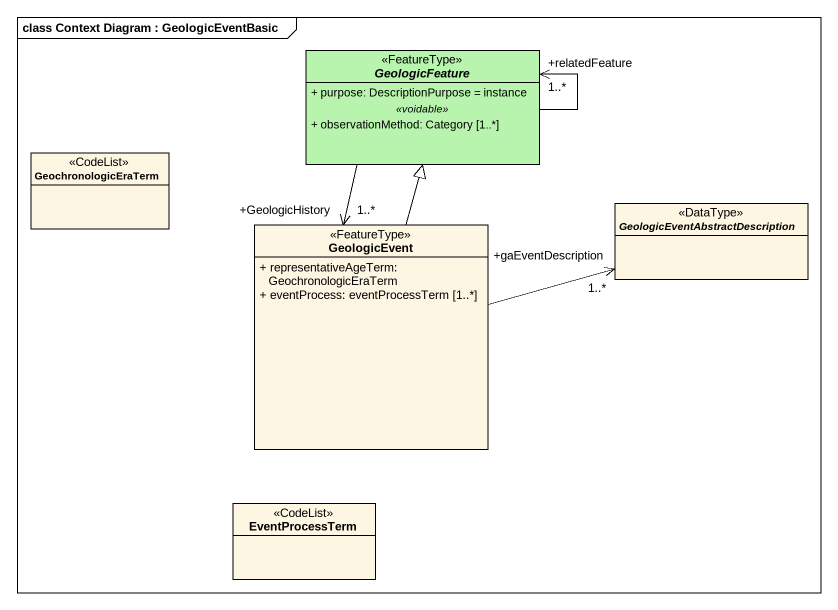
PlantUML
@startuml
mainframe class Context Diagram : GeologicEventBasic
hide circle
hide empty members
skinparam classAttributeIconSize 0
abstract class GeologicFeature <<FeatureType>> #B9F4AE {
  + purpose: DescriptionPurpose = instance
  .. <<voidable>> ..
  + observationMethod: Category [1..*]
}
class GeochronologicEraTerm <<CodeList>>
class GeologicEvent <<FeatureType>> {
  + representativeAgeTerm: GeochronologicEraTerm
  + eventProcess: eventProcessTerm [1..*]
}
abstract class "GeologicEventAbstractDescription" as GeologicEventAbstractDescrip <<DataType>>
class EventProcessTerm <<CodeList>>
GeologicFeature --> "+relatedFeature\n1..*" GeologicFeature
GeologicFeature --> "+GeologicHistory\n1..*" GeologicEvent
GeologicEvent -up-|> GeologicFeature
GeologicEvent -right-> "+gaEventDescription\n1..*" GeologicEventAbstractDescrip
@enduml
